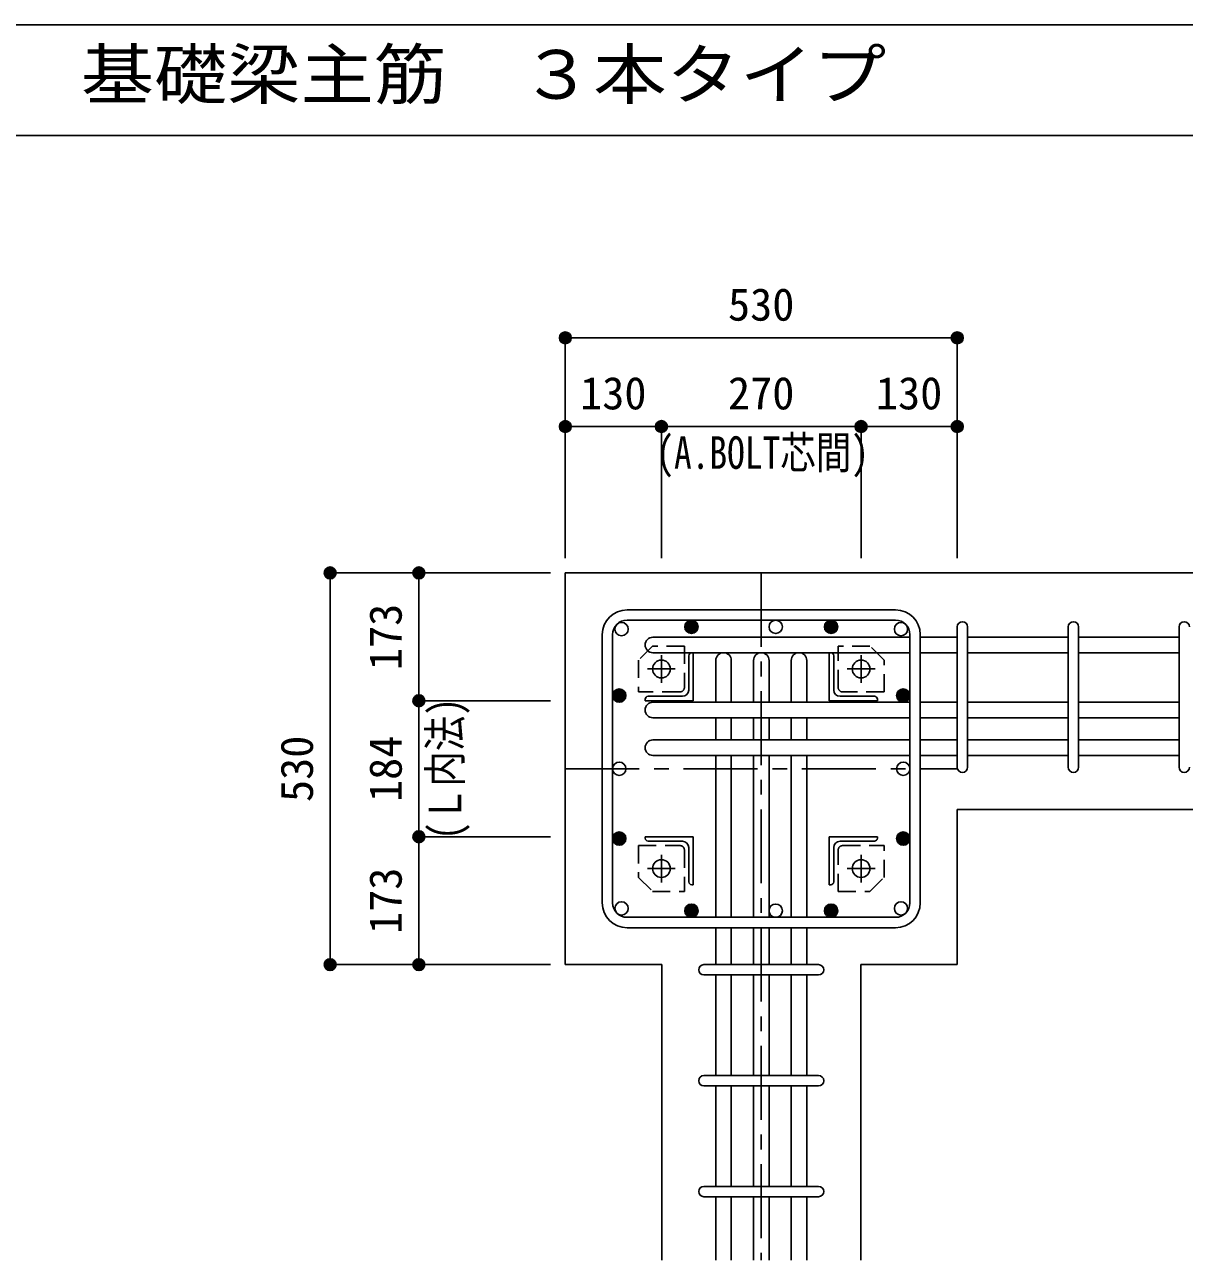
# Model space of a CAD drawing. Units: millimetres at full size, sheet at 1:20. Extents: x -3982 to 3969, y -2797 to 2801.
# Drawn here: x -628 to 940, y 1129 to 2801 of the extents above; entities that cross this region are included whole.
import ezdxf
from ezdxf.enums import TextEntityAlignment as Align

# ---------------------------------------------------------------- set-up
doc = ezdxf.new("R2010")
doc.units = ezdxf.units.MM
doc.header["$LTSCALE"] = 20
doc.header["$PDMODE"] = 32
doc.header["$PDSIZE"] = 10
doc.linetypes.add('CHAIN1', pattern=[8, 5, -1, 1, -1])
doc.linetypes.add('DASHED1', pattern=[1.8, 1.2, -0.6])
for name, color, linetype in [('6-1_躯体線', 2, 'Continuous'), ('6-2_A.Bolt_', 4, 'Continuous'), ('6-3_柱型主筋', 4, 'Continuous'), ('6-4_フープ', 7, 'Continuous'), ('6-5_梁主筋', 7, 'Continuous'), ('6-6_S.T.P.', 7, 'Continuous'), ('6-7_文字', 7, 'Continuous'), ('6-9_プレート', 4, 'DASHED1'), ('6-D_寸法', 4, 'Continuous'), ('F-0_枠', 6, 'Continuous')]:
    doc.layers.add(name, color=color, linetype=linetype)
doc.styles.add('ＭＳ ゴシック', font='')
doc.styles.get('ＭＳ ゴシック').set_extended_font_data('MS Gothic')

msp = doc.modelspace()

# ---------------------------------------------------------------- linework, layer by layer
at = {"layer": '6-1_躯体線'}
for p, q in [((1033.29, 2059.12), (103.29, 2059.12)), ((103.29, 2059.12), (103.29, 1529.12)), ((633.29, 1529.12), (633.29, 1739.12)), ((1033.29, 1739.12), (633.29, 1739.12)), ((103.29, 1529.12), (233.79, 1529.12)), ((233.79, 1129.12), (233.79, 1529.12)), ((502.79, 1129.12), (502.79, 1529.12)), ((502.79, 1529.12), (633.29, 1529.12))]:
    msp.add_line(p, q, dxfattribs=at)
at = {"layer": '6-2_A.Bolt_', "linetype": 'CHAIN1'}
for p, q in [((233.29, 1910.42), (233.29, 1947.92)), ((503.29, 1947.92), (503.29, 1910.42)), ((214.49, 1929.12), (251.99, 1929.12)), ((484.59, 1929.12), (522.09, 1929.12)), ((233.29, 1640.32), (233.29, 1677.82)), ((503.29, 1677.82), (503.29, 1640.32)), ((251.99, 1659.12), (214.49, 1659.12)), ((522.09, 1659.12), (484.59, 1659.12))]:
    msp.add_line(p, q, dxfattribs=at)
at = {"layer": '6-2_A.Bolt_'}
for p, q in [((270.29, 1900.62), (270.29, 1947.12)), ((274.29, 1951.12), (276.29, 1951.12)), ((276.29, 1886.12), (276.29, 1951.12)), ((460.29, 1951.12), (462.29, 1951.12)), ((460.29, 1886.12), (460.29, 1951.12)), ((466.29, 1900.62), (466.29, 1947.12)), ((261.79, 1892.12), (215.29, 1892.12)), ((474.79, 1892.12), (521.29, 1892.12)), ((211.29, 1886.12), (211.29, 1888.12)), ((276.29, 1886.12), (211.29, 1886.12)), ((460.29, 1886.12), (525.29, 1886.12)), ((525.29, 1888.12), (525.29, 1886.12)), ((211.29, 1700.12), (211.29, 1702.12)), ((276.29, 1702.12), (211.29, 1702.12)), ((261.79, 1696.12), (215.29, 1696.12)), ((276.29, 1702.12), (276.29, 1637.12)), ((460.29, 1702.12), (525.29, 1702.12)), ((460.29, 1702.12), (460.29, 1637.12)), ((474.79, 1696.12), (521.29, 1696.12)), ((525.29, 1702.12), (525.29, 1700.12)), ((270.29, 1687.62), (270.29, 1641.12)), ((466.29, 1687.62), (466.29, 1641.12)), ((276.29, 1637.12), (274.29, 1637.12)), ((462.29, 1637.12), (460.29, 1637.12))]:
    msp.add_line(p, q, dxfattribs=at)
at = {"layer": '6-2_A.Bolt_', "color": 3}
for centre in [(233.29, 1929.12), (503.29, 1929.12), (233.29, 1659.12), (503.29, 1659.12)]:
    msp.add_circle(centre, 12, dxfattribs=at)
at = {"layer": '6-2_A.Bolt_'}
for centre, radius, start, end in [((274.29, 1947.12), 4, 90, 180), ((462.29, 1947.12), 4, 0, 90), ((215.29, 1888.12), 4, 90, 180), ((261.79, 1900.62), 8.5, 270, 0), ((474.79, 1900.62), 8.5, 180, 270), ((521.29, 1888.12), 4, 0, 90), ((215.29, 1700.12), 4, 180, 270), ((261.79, 1687.62), 8.5, 0, 90), ((474.79, 1687.62), 8.5, 90, 180), ((521.29, 1700.12), 4, 270, 0), ((274.29, 1641.12), 4, 180, 270), ((462.29, 1641.12), 4, 270, 0)]:
    msp.add_arc(centre, radius, start, end, dxfattribs=at)
at = {"layer": '6-3_柱型主筋', "color": 3}
for centre in [(179.37, 1983.05), (273.83, 1986.12), (273.83, 1986.12), (387.79, 1986.12), (462.75, 1986.12), (557.22, 1983.05), (176.29, 1893.12), (560.29, 1893.12), (560.29, 1893.12), (176.29, 1794.12), (560.29, 1794.12), (176.29, 1699.66), (176.29, 1699.66), (560.29, 1699.66), (179.37, 1605.2), (273.83, 1602.12), (387.79, 1602.12), (462.75, 1602.12), (462.75, 1602.12), (557.22, 1605.2)]:
    msp.add_circle(centre, 9, dxfattribs=at)
at = {"layer": '6-3_柱型主筋'}
for centre, radius in [((273.83, 1986.12), 9), ((273.83, 1986.12), 8.1), ((273.83, 1986.12), 7.2), ((273.83, 1986.12), 6.3), ((273.83, 1986.12), 5.4), ((273.83, 1986.12), 4.5), ((273.83, 1986.12), 3.6), ((462.75, 1986.12), 9), ((462.75, 1986.12), 8.1), ((462.75, 1986.12), 7.2), ((462.75, 1986.12), 6.3), ((462.75, 1986.12), 5.4), ((462.75, 1986.12), 4.5), ((462.75, 1986.12), 3.6), ((273.83, 1986.12), 2.7), ((273.83, 1986.12), 1.8), ((273.83, 1986.12), 0.9), ((462.75, 1986.12), 2.7), ((462.75, 1986.12), 1.8), ((462.75, 1986.12), 0.9), ((176.29, 1893.12), 9), ((176.29, 1893.12), 8.1), ((176.29, 1893.12), 7.2), ((176.29, 1893.12), 6.3), ((176.29, 1893.12), 5.4), ((176.29, 1893.12), 4.5), ((176.29, 1893.12), 3.6), ((176.29, 1893.12), 2.7), ((176.29, 1893.12), 1.8), ((176.29, 1893.12), 0.9), ((560.29, 1893.12), 9), ((560.29, 1893.12), 8.1), ((560.29, 1893.12), 7.2), ((560.29, 1893.12), 6.3), ((560.29, 1893.12), 5.4), ((560.29, 1893.12), 4.5), ((560.29, 1893.12), 3.6), ((560.29, 1893.12), 2.7), ((560.29, 1893.12), 1.8), ((560.29, 1893.12), 0.9), ((176.29, 1699.66), 9), ((176.29, 1699.66), 8.1), ((176.29, 1699.66), 7.2), ((176.29, 1699.66), 6.3), ((560.29, 1699.66), 9), ((560.29, 1699.66), 8.1), ((560.29, 1699.66), 7.2), ((560.29, 1699.66), 6.3), ((176.29, 1699.66), 5.4), ((176.29, 1699.66), 4.5), ((176.29, 1699.66), 3.6), ((176.29, 1699.66), 2.7), ((176.29, 1699.66), 1.8), ((176.29, 1699.66), 0.9), ((560.29, 1699.66), 5.4), ((560.29, 1699.66), 4.5), ((560.29, 1699.66), 3.6), ((560.29, 1699.66), 2.7), ((560.29, 1699.66), 1.8), ((560.29, 1699.66), 0.9), ((273.83, 1602.12), 9), ((273.83, 1602.12), 8.1), ((273.83, 1602.12), 7.2), ((273.83, 1602.12), 6.3), ((273.83, 1602.12), 5.4), ((273.83, 1602.12), 4.5), ((273.83, 1602.12), 3.6), ((273.83, 1602.12), 2.7), ((462.75, 1602.12), 9), ((462.75, 1602.12), 8.1), ((462.75, 1602.12), 7.2), ((462.75, 1602.12), 6.3), ((462.75, 1602.12), 5.4), ((462.75, 1602.12), 4.5), ((462.75, 1602.12), 3.6), ((462.75, 1602.12), 2.7), ((273.83, 1602.12), 1.8), ((273.83, 1602.12), 0.9), ((462.75, 1602.12), 1.8), ((462.75, 1602.12), 0.9)]:
    msp.add_circle(centre, radius, dxfattribs=at)
at = {"layer": '6-4_フープ'}
for p, q in [((186.79, 2009.12), (549.79, 2009.12)), ((186.79, 1995.12), (549.79, 1995.12)), ((153.29, 1612.62), (153.29, 1975.62)), ((167.29, 1975.62), (167.29, 1612.62)), ((569.29, 1612.62), (569.29, 1975.62)), ((583.29, 1612.62), (583.29, 1975.62)), ((549.79, 1593.12), (186.79, 1593.12)), ((186.79, 1579.12), (549.79, 1579.12))]:
    msp.add_line(p, q, dxfattribs=at)
for centre, radius, start, end in [((186.79, 1975.62), 33.5, 90, 180), ((549.79, 1975.62), 33.5, 0, 90), ((186.79, 1975.62), 19.5, 90, 180), ((549.79, 1975.62), 19.5, 0, 90), ((186.79, 1612.62), 33.5, 180, 270), ((186.79, 1612.62), 19.5, 180, 270), ((549.79, 1612.62), 33.5, 270, 0), ((549.79, 1612.62), 19.5, 270, 0)]:
    msp.add_arc(centre, radius, start, end, dxfattribs=at)
at = {"layer": '6-5_梁主筋'}
for p, q in [((569.29, 1972.12), (221.79, 1972.12)), ((633.29, 1972.12), (583.29, 1972.12)), ((783.29, 1972.12), (647.29, 1972.12)), ((933.29, 1972.12), (797.29, 1972.12)), ((569.29, 1951.12), (221.79, 1951.12)), ((306.79, 1884.12), (306.79, 1940.62)), ((327.79, 1884.12), (327.79, 1940.62)), ((357.79, 1884.12), (357.79, 1940.62)), ((378.79, 1884.12), (378.79, 1940.62)), ((408.79, 1884.12), (408.79, 1940.62)), ((429.79, 1884.12), (429.79, 1940.62)), ((633.29, 1951.12), (583.29, 1951.12)), ((783.29, 1951.12), (647.29, 1951.12)), ((933.29, 1951.12), (797.29, 1951.12)), ((569.29, 1884.12), (221.79, 1884.12)), ((633.29, 1884.12), (583.29, 1884.12)), ((783.29, 1884.12), (647.29, 1884.12)), ((933.29, 1884.12), (797.29, 1884.12)), ((569.29, 1863.12), (221.79, 1863.12)), ((306.79, 1833.12), (306.79, 1863.12)), ((327.79, 1833.12), (327.79, 1863.12)), ((357.79, 1833.12), (357.79, 1863.12)), ((378.79, 1833.12), (378.79, 1863.12)), ((408.79, 1833.12), (408.79, 1863.12)), ((429.79, 1833.12), (429.79, 1863.12)), ((633.29, 1863.12), (583.29, 1863.12)), ((783.29, 1863.12), (647.29, 1863.12)), ((933.29, 1863.12), (797.29, 1863.12)), ((569.29, 1833.12), (221.79, 1833.12)), ((633.29, 1833.12), (583.29, 1833.12)), ((783.29, 1833.12), (647.29, 1833.12)), ((933.29, 1833.12), (797.29, 1833.12)), ((569.29, 1812.12), (221.79, 1812.12)), ((306.79, 1593.12), (306.79, 1812.12)), ((327.79, 1593.12), (327.79, 1812.12)), ((357.79, 1593.12), (357.79, 1812.12)), ((378.79, 1593.12), (378.79, 1812.12)), ((408.79, 1593.12), (408.79, 1812.12)), ((429.79, 1593.12), (429.79, 1812.12)), ((633.29, 1812.12), (583.29, 1812.12)), ((783.29, 1812.12), (647.29, 1812.12)), ((933.29, 1812.12), (797.29, 1812.12)), ((306.79, 1529.12), (306.79, 1579.12)), ((327.79, 1529.12), (327.79, 1579.12)), ((357.79, 1529.12), (357.79, 1579.12)), ((378.79, 1529.12), (378.79, 1579.12)), ((408.79, 1529.12), (408.79, 1579.12)), ((429.79, 1529.12), (429.79, 1579.12)), ((306.79, 1379.12), (306.79, 1515.12)), ((327.79, 1379.12), (327.79, 1515.12)), ((357.79, 1379.12), (357.79, 1515.12)), ((378.79, 1379.12), (378.79, 1515.12)), ((408.79, 1379.12), (408.79, 1515.12)), ((429.79, 1379.12), (429.79, 1515.12)), ((306.79, 1229.12), (306.79, 1365.12)), ((327.79, 1229.12), (327.79, 1365.12)), ((357.79, 1229.12), (357.79, 1365.12)), ((378.79, 1229.12), (378.79, 1365.12)), ((408.79, 1229.12), (408.79, 1365.12)), ((429.79, 1229.12), (429.79, 1365.12)), ((306.79, 1129.12), (306.79, 1215.12)), ((327.79, 1129.12), (327.79, 1215.12)), ((357.79, 1129.12), (357.79, 1215.12)), ((378.79, 1129.12), (378.79, 1215.12)), ((408.79, 1129.12), (408.79, 1215.12)), ((429.79, 1129.12), (429.79, 1215.12))]:
    msp.add_line(p, q, dxfattribs=at)
for centre, start, end in [((221.79, 1961.62), 90, 270), ((317.29, 1940.62), 0, 180), ((368.29, 1940.62), 0, 180), ((419.29, 1940.62), 0, 180), ((221.79, 1873.62), 90, 270), ((221.79, 1822.62), 90, 270)]:
    msp.add_arc(centre, 10.5, start, end, dxfattribs=at)
at = {"layer": '6-6_S.T.P.'}
for p, q in [((633.29, 1796.12), (633.29, 1985.74)), ((647.29, 1796.12), (647.29, 1985.74)), ((783.29, 1796.12), (783.29, 1985.74)), ((797.29, 1796.12), (797.29, 1985.74)), ((933.29, 1796.12), (933.29, 1985.74)), ((290.79, 1529.12), (445.79, 1529.12)), ((290.79, 1515.12), (445.79, 1515.12)), ((290.79, 1379.12), (445.79, 1379.12)), ((290.79, 1365.12), (445.79, 1365.12)), ((290.79, 1229.12), (445.79, 1229.12)), ((290.79, 1215.12), (445.79, 1215.12))]:
    msp.add_line(p, q, dxfattribs=at)
for centre, start, end in [((640.29, 1986.12), 0, 180), ((640.29, 1986.12), 0, 180), ((640.29, 1986.12), 0, 180), ((640.29, 1986.12), 0, 180), ((790.29, 1986.12), 0, 180), ((940.29, 1986.12), 0, 180), ((640.29, 1796.12), 180, 0), ((640.29, 1796.12), 180, 0), ((640.29, 1796.12), 180, 0), ((640.29, 1796.12), 180, 0), ((790.29, 1796.12), 180, 0), ((940.29, 1796.12), 180, 0), ((290.79, 1522.12), 90, 270), ((290.79, 1522.12), 90, 270), ((290.79, 1522.12), 90, 270), ((290.79, 1522.12), 90, 270), ((445.79, 1522.12), 270, 90), ((445.79, 1522.12), 270, 90), ((445.79, 1522.12), 270, 90), ((445.79, 1522.12), 270, 90), ((290.79, 1372.12), 90, 270), ((445.79, 1372.12), 270, 90), ((290.79, 1222.12), 90, 270), ((445.79, 1222.12), 270, 90)]:
    msp.add_arc(centre, 7, start, end, dxfattribs=at)
at = {"layer": '6-9_プレート'}
for p, q in [((221.29, 1960.12), (202.29, 1941.12)), ((264.29, 1960.12), (221.29, 1960.12)), ((264.29, 1960.12), (264.29, 1904.12)), ((472.29, 1904.12), (472.29, 1960.12)), ((515.29, 1960.12), (472.29, 1960.12)), ((534.29, 1941.12), (515.29, 1960.12)), ((202.29, 1941.12), (202.29, 1898.12)), ((534.29, 1898.12), (534.29, 1941.12)), ((258.29, 1898.12), (202.29, 1898.12)), ((534.29, 1898.12), (478.29, 1898.12)), ((202.29, 1690.12), (202.29, 1647.12)), ((202.29, 1690.12), (258.29, 1690.12)), ((478.29, 1690.12), (534.29, 1690.12)), ((534.29, 1647.12), (534.29, 1690.12)), ((264.29, 1684.12), (264.29, 1628.12)), ((472.29, 1628.12), (472.29, 1684.12)), ((202.29, 1647.12), (221.29, 1628.12)), ((515.29, 1628.12), (534.29, 1647.12)), ((221.29, 1628.12), (264.29, 1628.12)), ((472.29, 1628.12), (515.29, 1628.12))]:
    msp.add_line(p, q, dxfattribs=at)
for centre, start, end in [((258.29, 1904.12), 270, 0), ((478.29, 1904.12), 180, 270), ((258.29, 1684.12), 0, 90), ((478.29, 1684.12), 90, 180)]:
    msp.add_arc(centre, 6, start, end, dxfattribs=at)
at = {"layer": '6-D_寸法'}
for p, q in [((103.29, 2377.15), (103.29, 2257.15)), ((103.29, 2377.15), (633.29, 2377.15)), ((633.29, 2377.15), (633.29, 2257.15)), ((103.29, 2257.15), (103.29, 2079.12)), ((103.29, 2257.15), (103.29, 2079.12)), ((103.29, 2257.15), (233.29, 2257.15)), ((233.29, 2257.15), (233.29, 2079.12)), ((233.29, 2257.15), (503.29, 2257.15)), ((503.29, 2257.15), (503.29, 2079.12)), ((503.29, 2257.15), (633.29, 2257.15)), ((633.29, 2257.15), (633.29, 2079.12)), ((-214.74, 1529.12), (-214.74, 2059.12)), ((-214.74, 2059.12), (-94.74, 2059.12)), ((-94.74, 1886.12), (-94.74, 2059.12)), ((-94.74, 2059.12), (83.29, 2059.12)), ((-94.74, 1702.12), (-94.74, 1886.12)), ((-94.74, 1886.12), (83.29, 1886.12)), ((-94.74, 1702.12), (83.29, 1702.12)), ((-214.74, 1529.12), (-94.74, 1529.12)), ((-94.74, 1529.12), (83.29, 1529.12)), ((-94.74, 1529.12), (83.29, 1529.12)), ((-94.74, 1529.12), (83.29, 1529.12))]:
    msp.add_line(p, q, dxfattribs=at)
at = {"layer": '6-D_寸法', "linetype": 'CHAIN1'}
for p, q in [((368.29, 2059.12), (368.29, 1129.12)), ((103.29, 1794.12), (633.29, 1794.12))]:
    msp.add_line(p, q, dxfattribs=at)
at = {"layer": '6-D_寸法'}
for points in [[(103.29, 2377.15), (103.29, 2257.15), (103.29, 2079.12)], [(-214.74, 1529.12), (-94.74, 1529.12), (-94.74, 1702.12)], [(-214.74, 1529.12), (-94.74, 1529.12), (83.29, 1529.12)]]:
    msp.add_lwpolyline(points, dxfattribs=at)
for centre, radius in [((103.29, 2377.15), 8), ((103.29, 2377.15), 7.2), ((103.29, 2377.15), 6.4), ((103.29, 2377.15), 5.6), ((103.29, 2377.15), 4.8), ((103.29, 2377.15), 4), ((103.29, 2377.15), 3.2), ((103.29, 2377.15), 2.4), ((103.29, 2377.15), 1.6), ((103.29, 2377.15), 0.8), ((633.29, 2377.15), 8), ((633.29, 2377.15), 7.2), ((633.29, 2377.15), 6.4), ((633.29, 2377.15), 5.6), ((633.29, 2377.15), 4.8), ((633.29, 2377.15), 4), ((633.29, 2377.15), 3.2), ((633.29, 2377.15), 2.4), ((633.29, 2377.15), 1.6), ((633.29, 2377.15), 0.8), ((103.29, 2257.15), 8), ((103.29, 2257.15), 7.2), ((103.29, 2257.15), 6.4), ((103.29, 2257.15), 5.6), ((103.29, 2257.15), 4.8), ((103.29, 2257.15), 4), ((103.29, 2257.15), 3.2), ((103.29, 2257.15), 2.4), ((103.29, 2257.15), 1.6), ((103.29, 2257.15), 0.8), ((233.29, 2257.15), 8), ((233.29, 2257.15), 7.2), ((233.29, 2257.15), 6.4), ((233.29, 2257.15), 5.6), ((233.29, 2257.15), 4.8), ((233.29, 2257.15), 4), ((233.29, 2257.15), 3.2), ((233.29, 2257.15), 2.4), ((233.29, 2257.15), 1.6), ((233.29, 2257.15), 0.8), ((503.29, 2257.15), 8), ((503.29, 2257.15), 7.2), ((503.29, 2257.15), 6.4), ((503.29, 2257.15), 5.6), ((503.29, 2257.15), 4.8), ((503.29, 2257.15), 4), ((503.29, 2257.15), 3.2), ((503.29, 2257.15), 2.4), ((503.29, 2257.15), 1.6), ((503.29, 2257.15), 0.8), ((633.29, 2257.15), 8), ((633.29, 2257.15), 7.2), ((633.29, 2257.15), 6.4), ((633.29, 2257.15), 5.6), ((633.29, 2257.15), 4.8), ((633.29, 2257.15), 4), ((633.29, 2257.15), 3.2), ((633.29, 2257.15), 2.4), ((633.29, 2257.15), 1.6), ((633.29, 2257.15), 0.8), ((-214.74, 2059.12), 8), ((-214.74, 2059.12), 7.2), ((-214.74, 2059.12), 6.4), ((-214.74, 2059.12), 5.6), ((-214.74, 2059.12), 4.8), ((-214.74, 2059.12), 4), ((-214.74, 2059.12), 3.2), ((-214.74, 2059.12), 2.4), ((-214.74, 2059.12), 1.6), ((-214.74, 2059.12), 0.8), ((-94.74, 2059.12), 8), ((-94.74, 2059.12), 7.2), ((-94.74, 2059.12), 6.4), ((-94.74, 2059.12), 5.6), ((-94.74, 2059.12), 4.8), ((-94.74, 2059.12), 4), ((-94.74, 2059.12), 3.2), ((-94.74, 2059.12), 2.4), ((-94.74, 2059.12), 1.6), ((-94.74, 2059.12), 0.8), ((-94.74, 1886.12), 8), ((-94.74, 1886.12), 7.2), ((-94.74, 1886.12), 6.4), ((-94.74, 1886.12), 5.6), ((-94.74, 1886.12), 4.8), ((-94.74, 1886.12), 4), ((-94.74, 1886.12), 3.2), ((-94.74, 1886.12), 2.4), ((-94.74, 1886.12), 1.6), ((-94.74, 1886.12), 0.8), ((-94.74, 1702.12), 8), ((-94.74, 1702.12), 7.2), ((-94.74, 1702.12), 6.4), ((-94.74, 1702.12), 5.6), ((-94.74, 1702.12), 4.8), ((-94.74, 1702.12), 4), ((-94.74, 1702.12), 3.2), ((-94.74, 1702.12), 2.4), ((-94.74, 1702.12), 1.6), ((-94.74, 1702.12), 0.8), ((-214.74, 1529.12), 8), ((-214.74, 1529.12), 7.2), ((-214.74, 1529.12), 6.4), ((-214.74, 1529.12), 5.6), ((-214.74, 1529.12), 4.8), ((-214.74, 1529.12), 4), ((-214.74, 1529.12), 3.2), ((-214.74, 1529.12), 2.4), ((-214.74, 1529.12), 1.6), ((-214.74, 1529.12), 0.8), ((-94.74, 1529.12), 8), ((-94.74, 1529.12), 7.2), ((-94.74, 1529.12), 6.4), ((-94.74, 1529.12), 5.6), ((-94.74, 1529.12), 4.8), ((-94.74, 1529.12), 4), ((-94.74, 1529.12), 3.2), ((-94.74, 1529.12), 2.4), ((-94.74, 1529.12), 1.6), ((-94.74, 1529.12), 0.8)]:
    msp.add_circle(centre, radius, dxfattribs=at)
at = {"layer": '6-D_寸法', "color": 7}
for p in [(103.29, 2377.15), (633.29, 2377.15), (103.29, 2257.15), (233.29, 2257.15), (503.29, 2257.15), (633.29, 2257.15), (-214.74, 2059.12), (-94.74, 2059.12), (-94.74, 1886.12), (-94.74, 1702.12), (-214.74, 1529.12), (-94.74, 1529.12)]:
    msp.add_point(p, dxfattribs=at)
at = {"layer": 'F-0_枠'}
msp.add_line((-3981.92, 2800.77), (3969.4, 2800.77), dxfattribs=at)
at = {"layer": 'F-0_枠', "color": 2}
msp.add_line((-3981.92, 2650.77), (2482.4, 2650.77), dxfattribs=at)

# ---------------------------------------------------------------- texts
at = {"layer": '6-7_文字', "color": 2, "style": 'ＭＳ ゴシック', "width": 1.1}
msp.add_text('\u3000\u3000基礎梁主筋\u3000３本タイプ', height=65.98, dxfattribs=at).set_placement((-749.76, 2680.77), align=Align.BOTTOM_LEFT)
at = {"layer": '6-7_文字', "color": 4, "style": 'ＭＳ ゴシック', "width": 0.8}
msp.add_text('(A.BOLT芯間)', height=43.99, dxfattribs=at).set_placement((226.35, 2186.71), align=Align.BOTTOM_LEFT)
at = {"layer": '6-D_寸法', "style": 'ＭＳ ゴシック'}
for s, p in [('530', (323.29, 2387.15)), ('130', (123.29, 2267.15)), ('270', (323.29, 2267.15)), ('130', (523.29, 2267.15))]:
    msp.add_text(s, height=43.99, dxfattribs=at).set_placement(p, align=Align.BOTTOM_LEFT)
for s, p in [('173', (-104.74, 1927.62)), ('530', (-224.74, 1749.12)), ('184', (-104.74, 1749.12)), ('173', (-104.74, 1570.62))]:
    msp.add_text(s, height=43.99, rotation=90, dxfattribs=at).set_placement(p, align=Align.BOTTOM_LEFT)
at = {"layer": '6-D_寸法', "style": 'ＭＳ ゴシック', "width": 0.8}
msp.add_text('(Ｌ内法)', height=43.99, rotation=90, dxfattribs=at).set_placement((-24.25, 1698.02), align=Align.BOTTOM_LEFT)

doc.saveas('drawing.dxf')
